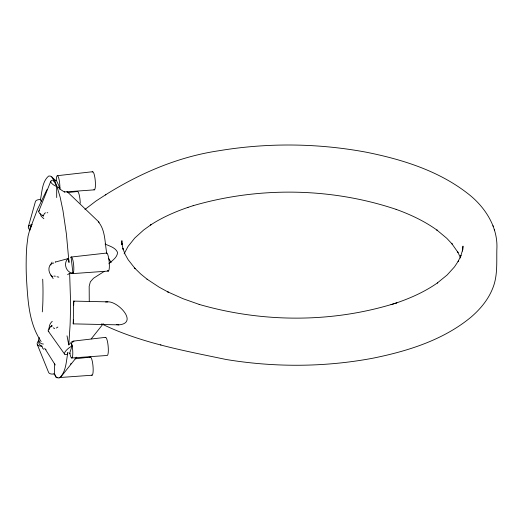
<?xml version="1.0" encoding="UTF-8"?>
<svg xmlns="http://www.w3.org/2000/svg" width="523" height="523" viewBox="0 0 523 523"><rect width="100%" height="100%" fill="white"/><g stroke="black" fill="none" stroke-linecap="round" stroke-linejoin="round"><path stroke-width="0.78" d="M89.263 301.052L89.172 286.323L90.335 281.838L93.467 278.275L104.182 271.437M121.859 244.692L121.892 240.658L122.036 244.601L121.813 243.202L123.114 249.294L122.774 248.248L125.134 254.355L128.102 259.65L135.15 268.639L134.646 268.064L140.622 273.908L147.538 279.55L147.015 279.158L159.142 287.166L168.249 292.128L167.798 291.893L182.926 298.666L199.479 304.517L199.152 304.412C263.226 322.9 333.203 323.044 396.885 302.791L391.047 304.693L391.387 304.582M73.691 305.086L73.723 301.111L107.843 301.856C118.283 301.241 138.536 323.136 118.858 324.868L73.24 323.874L73.723 301.111M462.862 249.628L462.986 246.124L462.352 251.033L462.554 250.092L460.717 256.211L460.979 255.486L458.096 261.52L458.416 260.944L454.507 266.861L447.145 274.98L437.254 283.041L437.666 282.753C425.127 291.599 410.993 297.947 396.526 302.909M56.693 197.576L56.687 186.528L53.666 180.128L52.535 180.147A7.838 2.87 21.8 0 0 55.248 185.887L56.687 186.528M94.382 189.849L64.355 191.987L59.838 189.058L59.779 187.58L56.419 180.481L54.712 180.193L55.556 180.951M73.475 319.932L73.24 323.874M59.838 189.058L59.897 187.829A8.381 1.634 84.8 0 0 58.19 176.597A8.381 1.634 84.8 0 0 56.301 180.232M39.297 210.592A7.838 2.87 21.8 0 0 43.226 215.934L44.468 213.469L45.514 212.802M53.594 181.35L53.666 180.128M30.001 228.388L30.511 226.452L31.478 225.282M105.659 337.335L73.128 341.14L71.697 341.892L68.768 344.892L70.062 325.515A149.022 29.059 84.8 0 0 70.409 296.966L69.644 273.228L70.965 273.614L72.534 273.281M40.369 199.995C42.134 192 41.971 181.886 48.547 176.114L50.11 175.996L51.757 176.918L55.856 180.84M69.945 353.149L69.899 353.561A8.381 1.634 84.8 0 0 72.553 356.451A8.381 1.634 84.8 0 0 71.703 343.964L71.448 343.18L72.037 345.991L69.605 353.47L69.971 353.306M38.794 341.31C38.297 343.434 39.859 345.572 41.905 346.121L42.821 348.508L43.847 349.299M30.301 229.375L30.589 228.231M50.718 265.069L52.052 262.121M28.34 226.773L35.387 201.669A7.838 3.798 15.7 0 1 39.33 199.583L40.696 199.629L41.121 201.309M38.748 211.338L50.77 181.291M124.114 253.825L128.011 246.503L134.738 238.076L143.648 230.009L150.997 224.727L150.585 225.008C162.182 217.444 174.944 211.841 188.005 207.363L187.646 207.481L193.484 205.578L193.144 205.689C259.094 186.515 331.307 187.587 396.46 209.481L396.107 209.357C410.601 214.613 424.728 221.236 437.254 230.31L436.849 230.009L446.74 238.259L452.153 244.025L451.787 243.581L458.03 252.511L457.723 251.936L460.606 258.022M30.687 227.871L31.053 227.034M46.959 189.627L37.506 209.311L29.824 229.532L28.033 236.252L26.856 245.666A74.266 14.481 84.8 0 0 26.248 256.924L26.15 265.181A74.266 14.481 84.8 0 0 26.457 278.373C27.889 299.973 28.602 322.926 41.154 341.565M39.336 337.518C37.257 340.453 40.101 344.186 43.396 344.062M50.927 326.868L51.888 325.613L52.104 326.254M71.076 257.048A8.381 1.634 84.8 0 1 73.671 265.253A8.381 1.634 84.8 0 1 72.56 273.601L72.305 273.294L72.926 273.045L71.141 257.584L70.775 257.669L71.076 257.048L106.385 253.08A9.113 1.778 84.8 0 1 109.294 263.187A9.113 1.778 84.8 0 1 107.496 270.483M31.406 226.315L31.661 225.916M53.908 373.801L56.307 377.057L57.955 377.979L59.517 377.868C66.375 371.657 66.107 360.962 67.898 352.469L67.369 354.346L66.356 354.607A7.838 2.576 -35.4 0 1 65.159 351.757A7.838 2.576 -35.4 0 1 72.037 345.991M70.409 364.387L71.22 363.243M60.988 376.795L76.606 357.196M91.218 338.865L103.306 323.691M69.644 273.228L67.604 274.712M52.248 321.318C50.09 323.188 48.639 326.496 49.273 329.49M84.942 209.481L95.912 201.074L105.868 194.628M108.843 263.834C112.04 260.552 117.557 257.453 117.525 252.289C115.348 247.464 109.464 246.091 105.045 244.038M57.863 327.032L56.353 328.019M51.888 325.613L51.731 325.731A7.838 2.576 -35.4 0 0 48.855 331.589M72.396 342.447L73.926 341.114M51.757 176.918L55.19 182.037L56.909 186.208L60.165 197.243L63.015 210.88L66.388 233.905L68.997 262.461L68.539 258.486L67.526 259.186A7.838 6.381 73.8 0 0 66.186 267.907A7.838 6.381 73.8 0 0 72.926 273.045M105.3 194.974C139.968 173.191 178.212 156.737 218.941 150.742C267.534 142.635 317.566 143.145 365.989 152.154C401.88 159.319 438.261 170.596 467.536 193.34C484.828 206.513 498.256 227.015 496.85 249.451C496.556 262.468 497.778 276.098 492.659 288.435C488.188 299.725 480.173 309.27 471.046 317.115C443.249 340.113 407.724 351.142 372.906 358.203C324.522 367.29 274.523 367.492 225.969 359.458C183.828 350.613 140.589 342.911 101.599 323.855M52.718 276.412L52.333 276.523A7.838 6.381 73.8 0 1 50.888 264.017L51.267 263.906M64.355 191.987L64.793 191.745M53.843 262.925L52.437 263.566M46.076 349.737L45.429 349.625M47.096 212.822L47.796 212.691M55.634 261.984L55.281 262.069L68.539 258.486M41.905 346.121L41.631 346.167A7.838 3.923 -22.1 0 1 38.918 340.421M57.282 175.695L92.597 171.727M67.147 192.647L77.587 191.477M74.979 358.824L90.335 357.098M72.991 273.588L108.464 271.058M71.677 357.994L107.13 355.47A9.113 1.778 84.8 0 0 108.091 345.54A9.113 1.778 84.8 0 0 105.215 337.557M59.073 377.573L92.113 375.22M53.882 276.072L55.379 276.19M105.574 302.013L107.843 301.856M56.981 276.772L58.811 277.144M73.743 301.228L74.482 301.333M116.511 324.535L118.858 324.868M160.496 344.827L160.973 344.951M59.779 187.58L57.942 187.018L59.746 188.783M54.738 328.509L53.248 327.862M98.324 221.83C105.568 230.14 104.737 243.032 106.797 253.439M43.873 218.738L41.154 216.169L40.206 213.672M42.448 215.13L43.494 216.051M66.977 191.483L99.161 222.295M53.169 278.569L50.823 275.144M48.221 331.052L64.519 354.019M108.457 258.336L111.19 262.402M44.69 348.226L55.255 364.982M37.303 344.552L48.619 372.454A7.838 3.923 -22.1 0 0 52.954 374.069L54.399 373.847L54.667 363.733M494.274 229.349L494.549 230.172M493.019 225.688L493.294 226.511M67.016 335.818L68.768 344.892M42.304 311.878A74.266 14.481 84.8 0 0 42.912 300.62L43.01 292.364A74.266 14.481 84.8 0 0 42.703 279.171M92.179 172.152A9.113 1.778 84.8 0 1 95.232 180.324A9.113 1.778 84.8 0 1 93.898 189.659M89.91 357.523A9.113 1.778 84.8 0 1 92.963 365.695A9.113 1.778 84.8 0 1 91.636 375.03M57.04 377.345A8.381 1.634 84.8 0 1 54.993 374.533M77.143 191.699A9.113 1.778 84.8 0 1 80.261 203.205M30.073 230.192A7.838 3.798 15.7 0 1 32.289 224.687"/></g></svg>
